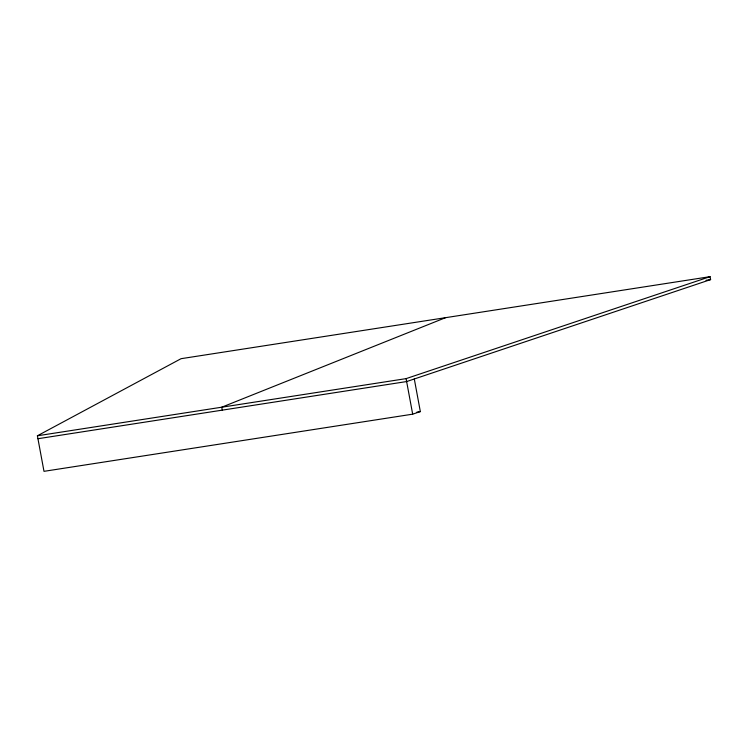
<?xml version="1.0" encoding="UTF-8"?>
<svg xmlns="http://www.w3.org/2000/svg" width="748" height="748" viewBox="0 0 748 748"><rect width="100%" height="100%" fill="white"/><g stroke="black" fill="none" stroke-linecap="round" stroke-linejoin="round"><path stroke-width="1.12" d="M414.299 378.984L420.339 411.596L412.681 414.168L43.992 471.334L37.4 435.785L181.072 358.685L710.058 276.666L710.6 279.602L406.632 381.555L37.942 438.721M445.565 317.676L221.745 407.202L222.287 410.138M37.4 435.785L406.089 378.628L710.058 276.666M706 280.313L710.6 279.602M416.879 412.139L420.339 411.596M406.089 378.628L412.681 414.168"/></g></svg>
